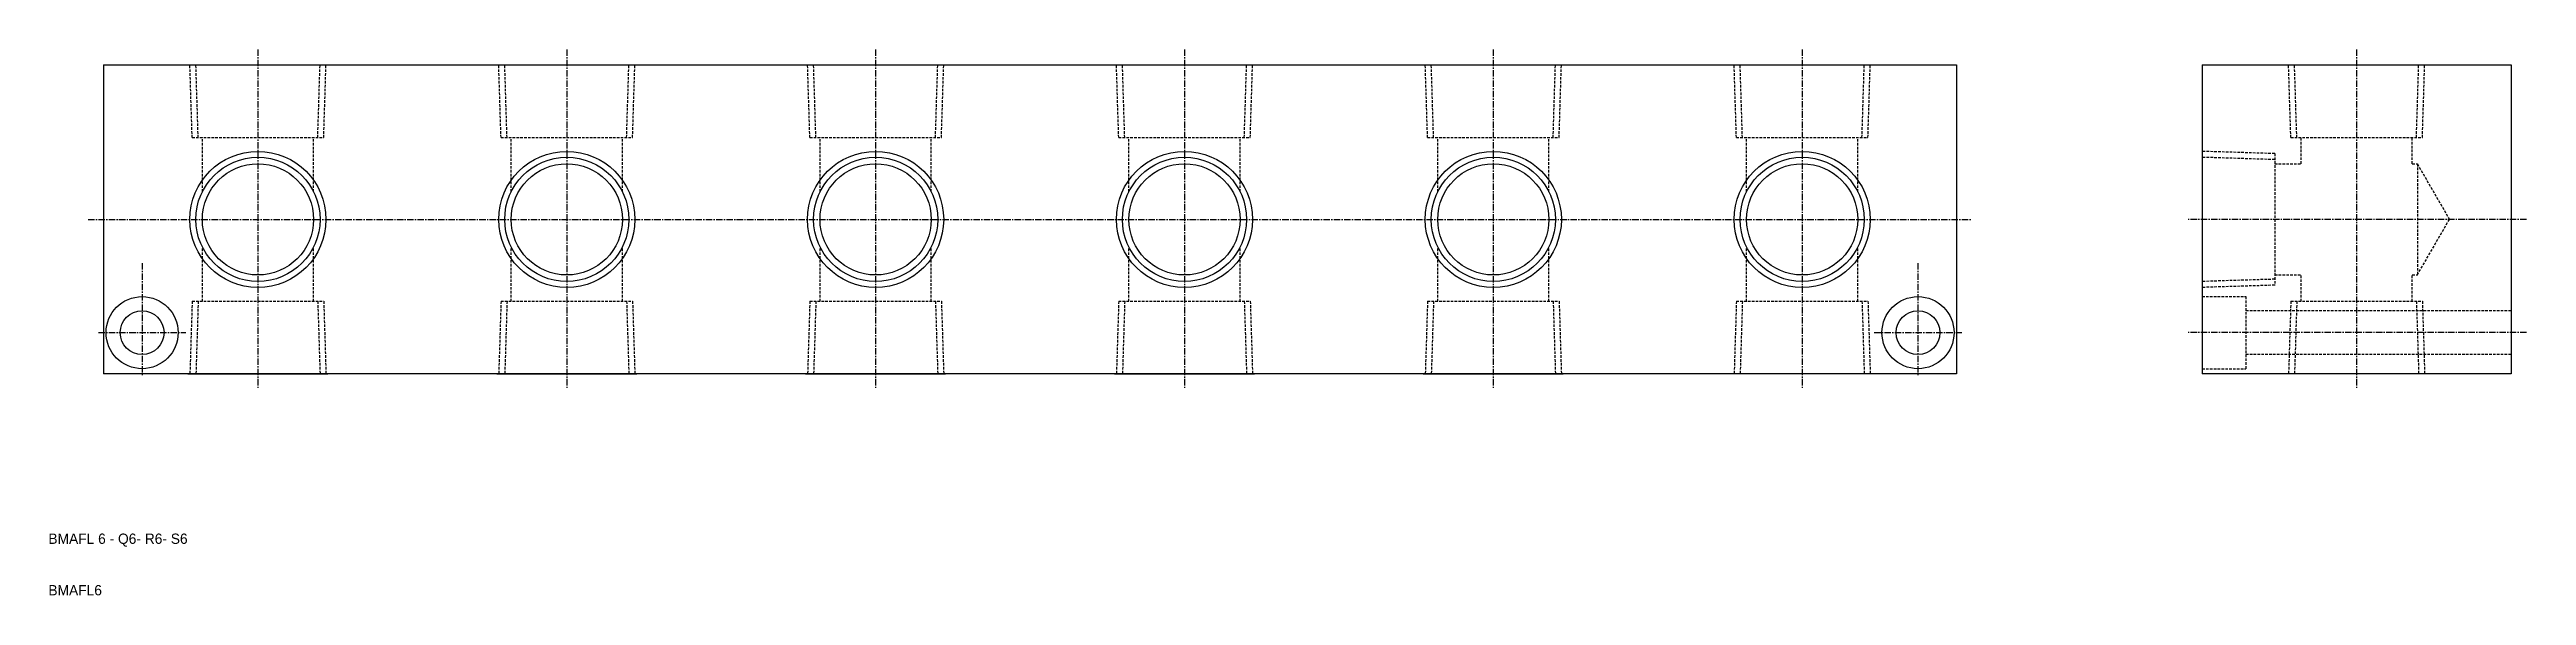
# Model space of a CAD drawing. Extents: x 2105 to 2587, y 59 to 165.
import ezdxf

# ---------------------------------------------------------------- set-up
doc = ezdxf.new("R2010")
doc.units = 0
doc.linetypes.add('CENTER', pattern=[2, 1.25, -0.25, 0.25, -0.25])
doc.linetypes.add('DASHED', pattern=[0.75, 0.5, -0.25])
doc.layers.get('0').update_dxf_attribs({"linetype": 'CONTINUOUS'})
doc.layers.add('CENTER', color=1, linetype='CENTER')

msp = doc.modelspace()

# ---------------------------------------------------------------- linework, layer by layer
at = {"color": 7, "linetype": 'CONTINUOUS'}
for p, q in [((2115.98, 161.67), (2115.98, 101.67)), ((2115.98, 161.67), (2475.98, 161.67)), ((2132.38, 161.67), (2159.58, 161.67)), ((2192.38, 161.67), (2219.58, 161.67)), ((2252.38, 161.67), (2279.58, 161.67)), ((2312.38, 161.67), (2339.58, 161.67)), ((2372.38, 161.67), (2399.58, 161.67)), ((2432.38, 161.67), (2459.58, 161.67)), ((2475.98, 161.67), (2475.98, 101.67)), ((2523.69, 161.67), (2523.69, 101.67)), ((2523.69, 161.67), (2583.69, 161.67)), ((2583.69, 161.67), (2583.69, 101.67)), ((2475.98, 101.67), (2115.98, 101.67)), ((2132.38, 101.67), (2159.58, 101.67)), ((2192.38, 101.67), (2219.58, 101.67)), ((2252.38, 101.67), (2279.58, 101.67)), ((2312.38, 101.67), (2339.58, 101.67)), ((2372.38, 101.67), (2399.58, 101.67)), ((2583.69, 101.67), (2523.69, 101.67))]:
    msp.add_line(p, q, dxfattribs=at)
at = {"color": 3, "linetype": 'DASHED'}
for p, q in [((2133.2, 147.57), (2132.76, 161.67)), ((2134.37, 147.57), (2133.93, 161.67)), ((2157.6, 147.57), (2158.04, 161.67)), ((2158.76, 147.57), (2159.2, 161.67)), ((2193.2, 147.57), (2192.76, 161.67)), ((2194.37, 147.57), (2193.93, 161.67)), ((2217.6, 147.57), (2218.04, 161.67)), ((2218.76, 147.57), (2219.2, 161.67)), ((2253.2, 147.57), (2252.76, 161.67)), ((2254.37, 147.57), (2253.93, 161.67)), ((2277.6, 147.57), (2278.04, 161.67)), ((2278.76, 147.57), (2279.2, 161.67)), ((2313.2, 147.57), (2312.76, 161.67)), ((2314.37, 147.57), (2313.93, 161.67)), ((2337.6, 147.57), (2338.04, 161.67)), ((2338.76, 147.57), (2339.2, 161.67)), ((2373.2, 147.57), (2372.76, 161.67)), ((2374.37, 147.57), (2373.93, 161.67)), ((2397.6, 147.57), (2398.04, 161.67)), ((2398.76, 147.57), (2399.2, 161.67)), ((2433.2, 147.57), (2432.76, 161.67)), ((2434.37, 147.57), (2433.93, 161.67)), ((2457.6, 147.57), (2458.04, 161.67)), ((2458.76, 147.57), (2459.2, 161.67)), ((2540.91, 147.57), (2540.47, 161.67)), ((2542.07, 147.57), (2541.63, 161.67)), ((2565.31, 147.57), (2565.75, 161.67)), ((2566.47, 147.57), (2566.91, 161.67)), ((2133.2, 147.57), (2158.76, 147.57)), ((2135.18, 137.03), (2135.18, 147.57)), ((2156.78, 137.03), (2156.78, 147.57)), ((2193.2, 147.57), (2218.76, 147.57)), ((2195.18, 137.03), (2195.18, 147.57)), ((2216.78, 137.03), (2216.78, 147.57)), ((2253.2, 147.57), (2278.76, 147.57)), ((2255.18, 137.03), (2255.18, 147.57)), ((2276.78, 137.03), (2276.78, 147.57)), ((2313.2, 147.57), (2338.76, 147.57)), ((2315.18, 137.03), (2315.18, 147.57)), ((2336.78, 137.03), (2336.78, 147.57)), ((2373.2, 147.57), (2398.76, 147.57)), ((2375.18, 137.03), (2375.18, 147.57)), ((2396.78, 137.03), (2396.78, 147.57)), ((2433.2, 147.57), (2458.76, 147.57)), ((2435.18, 137.03), (2435.18, 147.57)), ((2456.78, 137.03), (2456.78, 147.57)), ((2537.79, 144.45), (2523.69, 144.89)), ((2537.79, 144.45), (2537.79, 118.89)), ((2540.91, 147.57), (2566.47, 147.57)), ((2542.89, 142.47), (2542.89, 147.57)), ((2564.49, 142.47), (2564.49, 147.57)), ((2537.79, 143.28), (2523.69, 143.73)), ((2537.79, 142.47), (2542.89, 142.47)), ((2564.49, 142.47), (2565.49, 142.47)), ((2565.49, 142.47), (2565.49, 120.87)), ((2565.49, 142.47), (2571.72, 131.67)), ((2565.49, 120.87), (2571.72, 131.67)), ((2135.18, 115.77), (2135.18, 126.3)), ((2156.78, 115.77), (2156.78, 126.3)), ((2195.18, 115.77), (2195.18, 126.3)), ((2216.78, 115.77), (2216.78, 126.3)), ((2255.18, 115.77), (2255.18, 126.3)), ((2276.78, 115.77), (2276.78, 126.3)), ((2315.18, 115.77), (2315.18, 126.3)), ((2336.78, 115.77), (2336.78, 126.3)), ((2375.18, 115.77), (2375.18, 126.3)), ((2396.78, 115.77), (2396.78, 126.3)), ((2435.18, 115.77), (2435.18, 126.3)), ((2456.78, 115.77), (2456.78, 126.3)), ((2537.79, 120.87), (2542.89, 120.87)), ((2542.89, 115.77), (2542.89, 120.87)), ((2564.49, 115.77), (2564.49, 120.87)), ((2564.49, 120.87), (2565.49, 120.87)), ((2133.2, 115.77), (2132.76, 101.67)), ((2133.2, 115.77), (2158.76, 115.77)), ((2134.37, 115.77), (2133.93, 101.67)), ((2157.6, 115.77), (2158.04, 101.67)), ((2158.76, 115.77), (2159.2, 101.67)), ((2193.2, 115.77), (2192.76, 101.67)), ((2193.2, 115.77), (2218.76, 115.77)), ((2194.37, 115.77), (2193.93, 101.67)), ((2217.6, 115.77), (2218.04, 101.67)), ((2218.76, 115.77), (2219.2, 101.67)), ((2253.2, 115.77), (2252.76, 101.67)), ((2253.2, 115.77), (2278.76, 115.77)), ((2254.37, 115.77), (2253.93, 101.67)), ((2277.6, 115.77), (2278.04, 101.67)), ((2278.76, 115.77), (2279.2, 101.67)), ((2313.2, 115.77), (2312.76, 101.67)), ((2313.2, 115.77), (2338.76, 115.77)), ((2314.37, 115.77), (2313.93, 101.67)), ((2337.6, 115.77), (2338.04, 101.67)), ((2338.76, 115.77), (2339.2, 101.67)), ((2373.2, 115.77), (2372.76, 101.67)), ((2373.2, 115.77), (2398.76, 115.77)), ((2374.37, 115.77), (2373.93, 101.67)), ((2397.6, 115.77), (2398.04, 101.67)), ((2398.76, 115.77), (2399.2, 101.67)), ((2433.2, 115.77), (2432.76, 101.67)), ((2433.2, 115.77), (2458.76, 115.77)), ((2434.37, 115.77), (2433.93, 101.67)), ((2457.6, 115.77), (2458.04, 101.67)), ((2458.76, 115.77), (2459.2, 101.67)), ((2537.79, 120.05), (2523.69, 119.61)), ((2537.79, 118.89), (2523.69, 118.45)), ((2523.69, 116.67), (2532.19, 116.67)), ((2532.19, 116.67), (2532.19, 102.67)), ((2540.91, 115.77), (2540.47, 101.67)), ((2540.91, 115.77), (2566.47, 115.77)), ((2542.07, 115.77), (2541.63, 101.67)), ((2565.31, 115.77), (2565.75, 101.67)), ((2566.47, 115.77), (2566.91, 101.67)), ((2583.69, 113.92), (2532.19, 113.92)), ((2523.69, 102.67), (2532.19, 102.67)), ((2583.69, 105.42), (2532.19, 105.42))]:
    msp.add_line(p, q, dxfattribs=at)
at = {"color": 3, "linetype": 'CONTINUOUS'}
for centre in [(2145.98, 131.67), (2205.98, 131.67), (2265.98, 131.67), (2325.98, 131.67), (2385.98, 131.67), (2445.98, 131.67)]:
    msp.add_circle(centre, 13.22, dxfattribs=at)
at = {"color": 7, "linetype": 'CONTINUOUS'}
for centre, radius in [((2145.98, 131.67), 12.06), ((2145.98, 131.67), 10.8), ((2205.98, 131.67), 12.06), ((2205.98, 131.67), 10.8), ((2265.98, 131.67), 12.06), ((2265.98, 131.67), 10.8), ((2325.98, 131.67), 12.06), ((2325.98, 131.67), 10.8), ((2385.98, 131.67), 12.06), ((2385.98, 131.67), 10.8), ((2445.98, 131.67), 12.06), ((2445.98, 131.67), 10.8), ((2123.48, 109.67), 7), ((2468.48, 109.67), 7), ((2123.48, 109.67), 4.25), ((2468.48, 109.67), 4.25)]:
    msp.add_circle(centre, radius, dxfattribs=at)
at = {"layer": 'CENTER', "color": 1, "linetype": 'CENTER'}
for p, q in [((2145.98, 164.67), (2145.98, 98.67)), ((2205.98, 164.67), (2205.98, 98.67)), ((2265.98, 164.67), (2265.98, 98.67)), ((2325.98, 164.67), (2325.98, 98.67)), ((2385.98, 164.67), (2385.98, 98.67)), ((2385.98, 164.67), (2385.98, 98.67)), ((2445.98, 164.67), (2445.98, 98.67)), ((2445.98, 164.67), (2445.98, 98.67)), ((2553.69, 164.67), (2553.69, 98.67)), ((2112.98, 131.67), (2478.98, 131.67)), ((2586.69, 131.67), (2520.69, 131.67)), ((2123.48, 123.17), (2123.48, 101.17)), ((2468.48, 123.17), (2468.48, 101.17)), ((2114.98, 109.67), (2131.98, 109.67)), ((2459.98, 109.67), (2476.98, 109.67)), ((2586.69, 109.67), (2520.69, 109.67))]:
    msp.add_line(p, q, dxfattribs=at)

# ---------------------------------------------------------------- texts
at = {"color": 7, "linetype": 'CONTINUOUS'}
for s, p in [('BMAFL 6 - Q6- R6- S6', (2105.27, 68.64)), ('BMAFL6', (2105.27, 58.64))]:
    msp.add_text(s, height=2, dxfattribs=at).set_placement(p)

doc.saveas('drawing.dxf')
